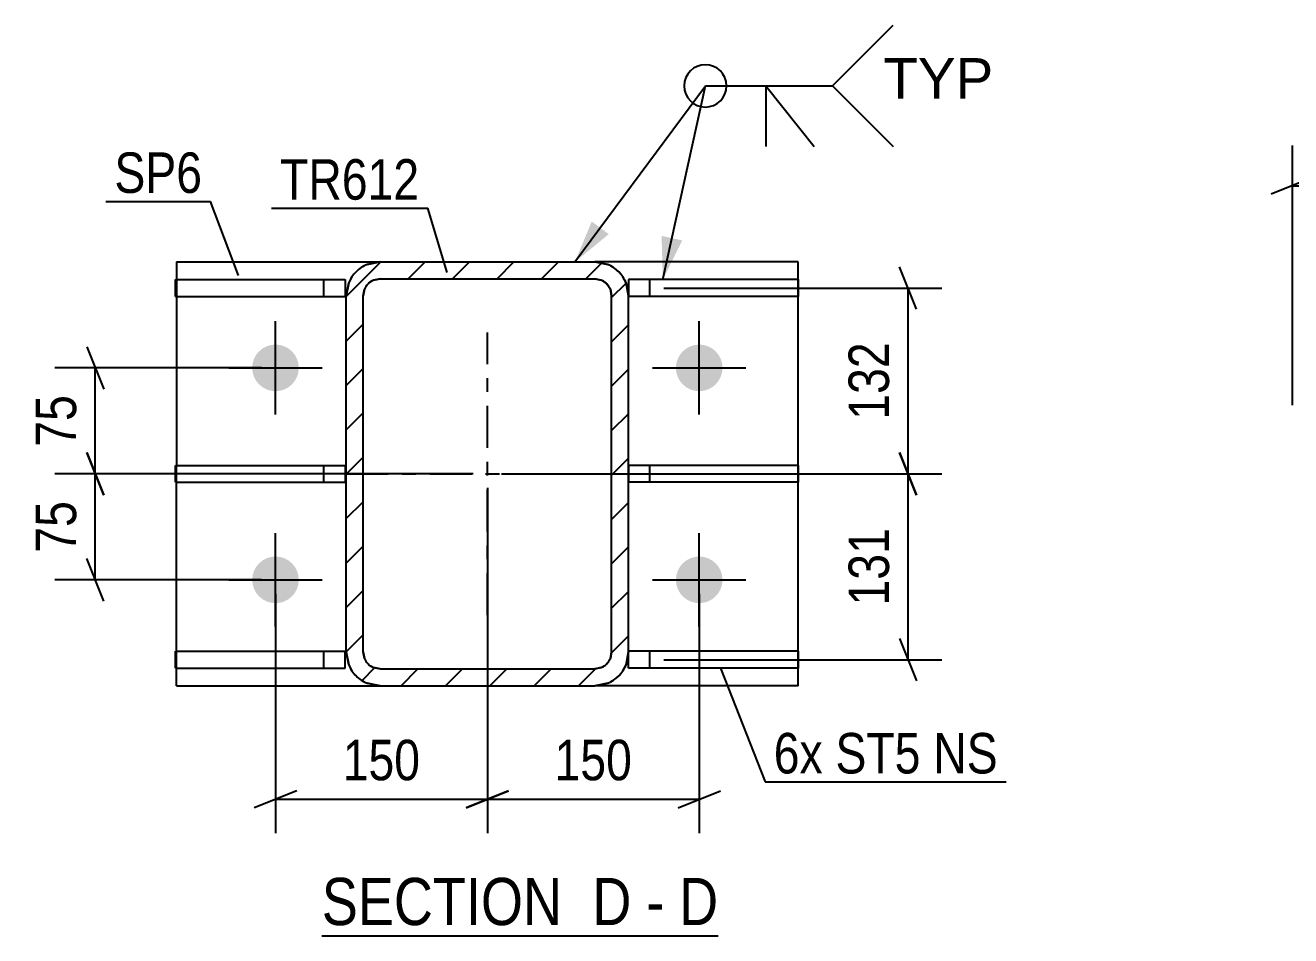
# Model space of a CAD drawing. Header units: millimetres. Extents: x -46 to 795, y -443 to 151.
# Drawn here: x 56.3 to 145.8, y -366.4 to -302 of the extents above; entities that cross this region are included whole.
import ezdxf

# ---------------------------------------------------------------- set-up
doc = ezdxf.new("R2010")
doc.units = ezdxf.units.MM
doc.linetypes.add('DXK_LINE_DOT2', pattern=[3.9198, 1.9599, -1.9599])
doc.linetypes.add('DXK_LINE_DOT3', pattern=[5.9187, 2.979, -0.9799, 0.9799, -0.9799])
doc.styles.add('Arial', font='ARIAL.TTF', dxfattribs={"height": 0.2})
doc.styles.add('Arial Narrow', font='ARIALN.TTF', dxfattribs={"height": 0.2})

# ---------------------------------------------------------------- blocks, each defined once
blk = doc.blocks.new('Unknown-761550593-18 - 15712')
at = {"color": 6, "linetype": 'Continuous'}
blk.add_line((77.249, -366.381), (105.32, -366.381), dxfattribs=at)
at = {"color": 0, "linetype": 'Continuous'}
for points in [[(95.358, -365.631), (95.358, -362.131), (77.249, -362.131), (77.249, -365.631)], [(99.176, -365.631), (99.176, -362.131), (96.408, -362.131), (96.408, -365.631)], [(101.501, -365.631), (101.501, -362.131), (100.226, -362.131), (100.226, -365.631)], [(105.32, -365.631), (105.32, -362.131), (102.551, -362.131), (102.551, -365.631)]]:
    blk.add_wipeout(points, dxfattribs=at)
at = {"color": 7, "linetype": 'Continuous', "style": 'Arial Narrow'}
for s, height, p in [('SECTION ', 3.3405, (77.249, -365.631)), ('D', 3.34, (96.408, -365.631)), ('D', 3.34, (102.551, -365.631)), ('-', 3.34, (100.226, -365.631))]:
    blk.add_text(s, height=height, dxfattribs=at).set_placement(p)
blk = doc.blocks.new('Part-761550593-15781 - 15712')
at = {"color": 2, "linetype": 'Continuous'}
for p, q in [((110.972, -333.098), (98.972, -333.098)), ((110.972, -333.098), (110.972, -334.298)), ((110.972, -334.298), (98.972, -334.298))]:
    blk.add_line(p, q, dxfattribs=at)
at = {"color": 7, "linetype": 'DXK_LINE_DOT2'}
for p, q in [((98.972, -333.098), (98.972, -334.298)), ((100.472, -334.298), (100.472, -333.098))]:
    blk.add_line(p, q, dxfattribs=at)
blk = doc.blocks.new('Part-761550593-15749 - 15712')
at = {"color": 2, "linetype": 'Continuous'}
for p, q in [((66.972, -318.698), (66.972, -319.948)), ((66.972, -318.698), (81.372, -318.698)), ((110.972, -318.698), (96.572, -318.698)), ((110.972, -348.698), (110.972, -318.698)), ((66.972, -321.148), (66.972, -333.098)), ((66.972, -346.248), (66.972, -334.298)), ((66.972, -348.698), (66.972, -347.448)), ((66.972, -348.698), (81.372, -348.698)), ((110.972, -348.698), (96.572, -348.698))]:
    blk.add_line(p, q, dxfattribs=at)
at = {"color": 7, "linetype": 'DXK_LINE_DOT2'}
for p, q in [((66.972, -318.698), (66.972, -334.298)), ((81.372, -318.698), (96.572, -318.698)), ((66.972, -319.948), (66.972, -321.148)), ((66.972, -334.298), (66.972, -333.098)), ((66.972, -347.448), (66.972, -346.248)), ((81.372, -348.698), (96.572, -348.698))]:
    blk.add_line(p, q, dxfattribs=at)
blk = doc.blocks.new('Part-761550593-15818 - 15712')
at = {"linetype": 'Continuous'}
h = blk.add_hatch(dxfattribs=at)
h.set_pattern_fill('', scale=0.7, style=0, pattern_type=0)
h.set_pattern_definition([(45, (78.9718, -346.298), (-1.57154, 1.57154), [])])
h.paths.add_polyline_path([(78.972, -321.098), (78.972, -346.298), (79.154, -347.217), (79.675, -347.995), (80.453, -348.515), (81.372, -348.698), (96.572, -348.698), (97.49, -348.515), (98.269, -347.995), (98.789, -347.217), (98.972, -346.298), (98.972, -321.098), (98.789, -320.18), (98.269, -319.401), (97.49, -318.881), (96.572, -318.698), (81.372, -318.698), (80.453, -318.881), (79.675, -319.401), (79.154, -320.18)])
h.paths.add_polyline_path([(80.523, -320.25), (80.913, -319.989), (81.372, -319.898), (96.572, -319.898), (97.031, -319.989), (97.42, -320.25), (97.68, -320.639), (97.772, -321.098), (97.772, -346.298), (97.68, -346.757), (97.42, -347.147), (97.031, -347.407), (96.572, -347.498), (81.372, -347.498), (80.913, -347.407), (80.523, -347.147), (80.263, -346.757), (80.172, -346.298), (80.172, -321.098), (80.263, -320.639)])
at = {"color": 7, "linetype": 'DXK_LINE_DOT2'}
for p, q in [((80.453, -318.881), (81.372, -318.698)), ((81.372, -318.698), (96.572, -318.698)), ((96.572, -318.698), (97.49, -318.881)), ((78.972, -321.098), (79.154, -320.18)), ((80.263, -320.639), (80.172, -321.098)), ((81.372, -319.898), (80.913, -319.989)), ((81.372, -319.898), (96.572, -319.898)), ((97.031, -319.989), (96.572, -319.898)), ((97.772, -321.098), (97.68, -320.639)), ((98.789, -320.18), (98.972, -321.098)), ((78.972, -346.298), (78.972, -321.098)), ((80.172, -346.298), (80.172, -321.098)), ((97.772, -346.298), (97.772, -321.098)), ((98.972, -346.298), (98.972, -321.098)), ((79.154, -347.217), (78.972, -346.298)), ((80.172, -346.298), (80.263, -346.757)), ((97.68, -346.757), (97.772, -346.298)), ((98.972, -346.298), (98.789, -347.217)), ((80.913, -347.407), (81.372, -347.498)), ((81.372, -347.498), (96.572, -347.498)), ((96.572, -347.498), (97.031, -347.407)), ((81.372, -348.698), (80.453, -348.515)), ((81.372, -348.698), (96.572, -348.698)), ((97.49, -348.515), (96.572, -348.698))]:
    blk.add_line(p, q, dxfattribs=at)
at = {"color": 2, "linetype": 'Continuous'}
for p, q in [((81.372, -318.698), (80.453, -318.881)), ((81.372, -318.698), (96.572, -318.698)), ((97.49, -318.881), (96.572, -318.698)), ((79.154, -320.18), (78.972, -321.098)), ((80.172, -321.098), (80.263, -320.639)), ((80.913, -319.989), (81.372, -319.898)), ((81.372, -319.898), (96.572, -319.898)), ((96.572, -319.898), (97.031, -319.989)), ((97.68, -320.639), (97.772, -321.098)), ((98.972, -321.098), (98.789, -320.18)), ((78.972, -346.298), (78.972, -321.098)), ((80.172, -346.298), (80.172, -321.098)), ((97.772, -346.298), (97.772, -321.098)), ((98.972, -346.298), (98.972, -321.098)), ((78.972, -346.298), (79.154, -347.217)), ((80.263, -346.757), (80.172, -346.298)), ((97.772, -346.298), (97.68, -346.757)), ((98.789, -347.217), (98.972, -346.298)), ((81.372, -347.498), (80.913, -347.407)), ((81.372, -347.498), (96.572, -347.498)), ((97.031, -347.407), (96.572, -347.498)), ((80.453, -348.515), (81.372, -348.698)), ((81.372, -348.698), (96.572, -348.698)), ((96.572, -348.698), (97.49, -348.515))]:
    blk.add_line(p, q, dxfattribs=at)
at = {"color": 7, "linetype": 'DXK_LINE_DOT3'}
for p, q in [((88.972, -343.698), (88.972, -323.698)), ((78.972, -333.698), (98.972, -333.698))]:
    blk.add_line(p, q, dxfattribs=at)
at = {"color": 7, "linetype": 'DXK_LINE_DOT2'}
for centre, radius, start, end in [((81.372, -321.098), 2.4, 112.5, 157.5), ((96.572, -321.098), 2.4, 22.5, 67.5), ((81.372, -321.098), 1.2, 112.5, 157.5), ((96.572, -321.098), 1.2, 22.5, 67.5), ((81.372, -346.298), 2.4, 202.5, 247.5), ((81.372, -346.298), 1.2, 202.5, 247.5), ((96.572, -346.298), 1.2, 292.5, 337.5), ((96.572, -346.298), 2.4, 292.5, 337.5)]:
    blk.add_arc(centre, radius, start, end, dxfattribs=at)
at = {"color": 2, "linetype": 'Continuous'}
for centre, radius, start, end in [((81.372, -321.098), 2.4, 112.5, 157.5), ((96.572, -321.098), 2.4, 22.5, 67.5), ((81.372, -321.098), 1.2, 112.5, 157.5), ((96.572, -321.098), 1.2, 22.5, 67.5), ((81.372, -346.298), 2.4, 202.5, 247.5), ((81.372, -346.298), 1.2, 202.5, 247.5), ((96.572, -346.298), 1.2, 292.5, 337.5), ((96.572, -346.298), 2.4, 292.5, 337.5)]:
    blk.add_arc(centre, radius, start, end, dxfattribs=at)
blk = doc.blocks.new('Part-761550593-15778 - 15712')
at = {"color": 2, "linetype": 'Continuous'}
for p, q in [((66.895, -334.298), (66.895, -333.098)), ((66.895, -333.098), (78.895, -333.098)), ((78.895, -333.098), (78.895, -334.298)), ((66.895, -334.298), (78.895, -334.298))]:
    blk.add_line(p, q, dxfattribs=at)
at = {"color": 7, "linetype": 'DXK_LINE_DOT2'}
blk.add_line((77.395, -334.298), (77.395, -333.098), dxfattribs=at)
blk = doc.blocks.new('Part-761550593-15779 - 15712')
at = {"color": 2, "linetype": 'Continuous'}
for p, q in [((66.895, -321.148), (66.895, -319.948)), ((66.895, -319.948), (78.895, -319.948)), ((78.895, -319.948), (78.895, -321.148)), ((66.895, -321.148), (78.895, -321.148))]:
    blk.add_line(p, q, dxfattribs=at)
at = {"color": 7, "linetype": 'DXK_LINE_DOT2'}
blk.add_line((77.395, -321.148), (77.395, -319.948), dxfattribs=at)
blk = doc.blocks.new('Part-761550593-15780 - 15712')
at = {"color": 2, "linetype": 'Continuous'}
for p, q in [((66.895, -347.448), (66.895, -346.248)), ((66.895, -346.248), (78.895, -346.248)), ((78.895, -347.448), (78.895, -346.248)), ((66.895, -347.448), (78.895, -347.448))]:
    blk.add_line(p, q, dxfattribs=at)
at = {"color": 7, "linetype": 'DXK_LINE_DOT2'}
blk.add_line((77.395, -347.448), (77.395, -346.248), dxfattribs=at)
blk = doc.blocks.new('Part-761550593-15782 - 15712')
at = {"color": 2, "linetype": 'Continuous'}
for p, q in [((110.972, -319.948), (98.972, -319.948)), ((98.972, -319.948), (98.972, -321.098)), ((110.972, -319.948), (110.972, -321.148)), ((110.972, -321.148), (98.972, -321.148))]:
    blk.add_line(p, q, dxfattribs=at)
at = {"color": 7, "linetype": 'DXK_LINE_DOT2'}
for p, q in [((100.472, -321.148), (100.472, -319.948)), ((98.972, -321.098), (98.972, -321.148))]:
    blk.add_line(p, q, dxfattribs=at)
blk = doc.blocks.new('Part-761550593-15783 - 15712')
at = {"color": 2, "linetype": 'Continuous'}
for p, q in [((110.972, -346.248), (98.972, -346.248)), ((98.972, -347.448), (98.972, -346.298)), ((110.972, -346.248), (110.972, -347.448)), ((110.972, -347.448), (98.972, -347.448))]:
    blk.add_line(p, q, dxfattribs=at)
at = {"color": 7, "linetype": 'DXK_LINE_DOT2'}
for p, q in [((98.972, -346.298), (98.972, -346.248)), ((98.972, -346.248), (98.972, -346.298)), ((100.472, -347.448), (100.472, -346.248))]:
    blk.add_line(p, q, dxfattribs=at)
blk = doc.blocks.new('Bolt-761550593-15833 - 15712')
at = {"linetype": 'Continuous'}
for points in [[(72.322, -326.198, -1), (75.622, -326.198, -1)], [(102.322, -326.198, -1), (105.622, -326.198, -1)], [(72.322, -341.198, -1), (75.622, -341.198, -1)], [(102.322, -341.198, -1), (105.622, -341.198, -1)]]:
    blk.add_hatch(color=1, dxfattribs=at).paths.add_polyline_path(points)
at = {"color": 1, "linetype": 'Continuous'}
for p, q in [((73.972, -329.498), (73.972, -322.898)), ((103.972, -329.498), (103.972, -322.898)), ((70.672, -326.198), (77.272, -326.198)), ((100.672, -326.198), (107.272, -326.198)), ((73.972, -344.498), (73.972, -337.898)), ((103.972, -344.498), (103.972, -337.898)), ((70.672, -341.198), (77.272, -341.198)), ((100.672, -341.198), (107.272, -341.198))]:
    blk.add_line(p, q, dxfattribs=at)
blk = doc.blocks.new('StraightDimension-761550593-16960 - 15712')
at = {"color": 7, "linetype": 'Continuous'}
for p, q in [((88.972, -334.698), (88.972, -359.131)), ((73.972, -342.198), (73.972, -359.131)), ((75.472, -356.131), (72.472, -357.331)), ((87.472, -357.331), (90.472, -356.131)), ((73.972, -356.731), (88.972, -356.731))]:
    blk.add_line(p, q, dxfattribs=at)
at = {"color": 0}
blk.add_wipeout([(84.814, -355.981), (84.814, -351.781), (78.13, -351.781), (78.13, -355.981)], dxfattribs=at)
at = {"color": 3, "style": 'Arial Narrow'}
blk.add_text('150', height=2.8633, dxfattribs=at).set_placement((78.73, -355.381))
blk = doc.blocks.new('StraightDimension-761550593-17011 - 15712')
at = {"color": 7, "linetype": 'Continuous'}
for p, q in [((60.608, -332.198), (61.808, -335.198)), ((87.972, -333.698), (58.358, -333.698)), ((61.208, -341.198), (61.208, -333.698)), ((61.808, -342.698), (60.608, -339.698)), ((72.972, -341.198), (58.358, -341.198))]:
    blk.add_line(p, q, dxfattribs=at)
at = {"color": 0}
blk.add_wipeout([(60.458, -335.02), (56.258, -335.02), (56.258, -339.876), (60.458, -339.876)], dxfattribs=at)
at = {"color": 3, "style": 'Arial Narrow'}
blk.add_text('75', height=2.8633, rotation=90.00021, dxfattribs=at).set_placement((59.858, -339.276))
blk = doc.blocks.new('StraightDimension-761550593-17062 - 15712')
at = {"color": 7, "linetype": 'Continuous'}
for p, q in [((119.359, -335.198), (118.159, -332.198)), ((89.972, -333.698), (121.159, -333.698)), ((118.759, -346.848), (118.759, -333.698)), ((118.159, -345.348), (119.359, -348.348)), ((101.472, -346.848), (121.159, -346.848))]:
    blk.add_line(p, q, dxfattribs=at)
at = {"color": 0}
blk.add_wipeout([(118.009, -336.931), (113.809, -336.931), (113.809, -343.615), (118.009, -343.615)], dxfattribs=at)
at = {"color": 3, "style": 'Arial Narrow'}
blk.add_text('131', height=2.8633, rotation=90.00021, dxfattribs=at).set_placement((117.409, -343.015))
blk = doc.blocks.new('StraightDimension-761550593-16959 - 15712')
at = {"color": 7, "linetype": 'Continuous'}
for p, q in [((88.972, -334.698), (88.972, -359.131)), ((103.972, -342.198), (103.972, -359.131)), ((90.472, -356.131), (87.472, -357.331)), ((102.472, -357.331), (105.472, -356.131)), ((88.972, -356.731), (103.972, -356.731))]:
    blk.add_line(p, q, dxfattribs=at)
at = {"color": 0}
blk.add_wipeout([(99.814, -355.981), (99.814, -351.781), (93.13, -351.781), (93.13, -355.981)], dxfattribs=at)
at = {"color": 3, "style": 'Arial Narrow'}
blk.add_text('150', height=2.8633, dxfattribs=at).set_placement((93.73, -355.381))
blk = doc.blocks.new('StraightDimension-761550593-17010 - 15712')
at = {"color": 7, "linetype": 'Continuous'}
for p, q in [((60.608, -324.698), (61.808, -327.698)), ((72.972, -326.198), (58.358, -326.198)), ((61.208, -333.698), (61.208, -326.198)), ((61.808, -335.198), (60.608, -332.198)), ((87.972, -333.698), (58.358, -333.698))]:
    blk.add_line(p, q, dxfattribs=at)
at = {"color": 0}
blk.add_wipeout([(60.458, -327.52), (56.258, -327.52), (56.258, -332.376), (60.458, -332.376)], dxfattribs=at)
at = {"color": 3, "style": 'Arial Narrow'}
blk.add_text('75', height=2.8633, rotation=90.00021, dxfattribs=at).set_placement((59.858, -331.776))
blk = doc.blocks.new('StraightDimension-761550593-17061 - 15712')
at = {"color": 7, "linetype": 'Continuous'}
for p, q in [((119.359, -322.048), (118.159, -319.048)), ((101.472, -320.548), (121.159, -320.548)), ((118.759, -333.698), (118.759, -320.548)), ((118.159, -332.198), (119.359, -335.198)), ((89.972, -333.698), (121.159, -333.698))]:
    blk.add_line(p, q, dxfattribs=at)
at = {"color": 0}
blk.add_wipeout([(118.009, -323.781), (113.809, -323.781), (113.809, -330.465), (118.009, -330.465)], dxfattribs=at)
at = {"color": 3, "style": 'Arial Narrow'}
blk.add_text('132', height=2.8633, rotation=90.00021, dxfattribs=at).set_placement((117.409, -329.865))
blk = doc.blocks.new('StraightDimension-761550593-17320 - 15886')
at = {"color": 7, "linetype": 'Continuous'}
for p, q in [((145.974, -328.842), (145.974, -310.455)), ((165.974, -328.842), (165.974, -310.455)), ((147.474, -312.705), (144.474, -313.905)), ((145.974, -313.305), (165.974, -313.305)), ((164.474, -313.905), (167.474, -312.705))]:
    blk.add_line(p, q, dxfattribs=at)
at = {"color": 0}
blk.add_wipeout([(159.316, -312.555), (159.316, -308.355), (152.632, -308.355), (152.632, -312.555)], dxfattribs=at)
at = {"color": 3, "style": 'Arial Narrow'}
blk.add_text('200', height=2.8633, dxfattribs=at).set_placement((153.232, -311.955))
blk = doc.blocks.new('Mark-761550593-17133 - 15712')
at = {"color": 30, "linetype": 'Continuous'}
for p in [(61.968, -314.415), (71.363, -319.649)]:
    blk.add_line(p, (69.379, -314.415), dxfattribs=at)
at = {"color": 0}
blk.add_wipeout([(68.779, -313.815), (68.779, -310.815), (62.568, -310.815), (62.568, -313.815)], dxfattribs=at)
blk.add_wipeout([(68.779, -313.815), (68.779, -310.815), (62.568, -310.815), (62.568, -313.815)], dxfattribs=at)
at = {"color": 3, "style": 'Arial Narrow'}
blk.add_text('SP6', height=2.8633, dxfattribs=at).set_placement((62.568, -313.815))
blk = doc.blocks.new('Mark-761550593-17136 - 15712')
at = {"color": 30, "linetype": 'Continuous'}
for p in [(73.696, -314.892), (86.115, -319.458)]:
    blk.add_line(p, (84.76, -314.892), dxfattribs=at)
at = {"color": 0}
blk.add_wipeout([(84.16, -314.292), (84.16, -311.292), (74.296, -311.292), (74.296, -314.292)], dxfattribs=at)
blk.add_wipeout([(84.16, -314.292), (84.16, -311.292), (74.296, -311.292), (74.296, -314.292)], dxfattribs=at)
at = {"color": 3, "style": 'Arial Narrow'}
blk.add_text('TR612', height=2.8633, dxfattribs=at).set_placement((74.296, -314.292))
blk = doc.blocks.new('MarkSet-761550593-17158 - 15712')
at = {"color": 30, "linetype": 'Continuous'}
for p, q in [((105.47, -347.448), (108.649, -355.5)), ((108.649, -355.5), (125.711, -355.5))]:
    blk.add_line(p, q, dxfattribs=at)
at = {"color": 0}
for points in [[(112.72, -354.9), (112.72, -351.9), (109.249, -351.9), (109.249, -354.9)], [(119.647, -354.9), (119.647, -351.9), (113.62, -351.9), (113.62, -354.9)], [(125.111, -354.9), (125.111, -351.9), (120.547, -351.9), (120.547, -354.9)]]:
    blk.add_wipeout(points, dxfattribs=at)
for points in [[(112.72, -354.9), (112.72, -351.9), (109.249, -351.9), (109.249, -354.9)], [(119.647, -354.9), (119.647, -351.9), (113.62, -351.9), (113.62, -354.9)], [(125.111, -354.9), (125.111, -351.9), (120.547, -351.9), (120.547, -354.9)]]:
    blk.add_wipeout(points, dxfattribs=at)
at = {"color": 3, "style": 'Arial Narrow'}
for s, p in [('6x', (109.249, -354.9)), ('ST5', (113.62, -354.9)), ('NS', (120.547, -354.9))]:
    blk.add_text(s, height=2.8633, dxfattribs=at).set_placement(p)
blk = doc.blocks.new('WeldMark-761550593-17210 - 15712')
at = {"linetype": 'Continuous'}
for points in [[(97.566, -316.734), (95.177, -318.698), (96.361, -315.841)], [(102.773, -317.178), (101.397, -319.948), (101.308, -316.857)]]:
    blk.add_hatch(color=30, dxfattribs=at).paths.add_polyline_path(points)
at = {"color": 30, "linetype": 'Continuous'}
for p, q in [((95.177, -318.698), (104.408, -306.241)), ((101.397, -319.948), (104.408, -306.241)), ((104.408, -306.241), (113.408, -306.241))]:
    blk.add_line(p, q, dxfattribs=at)
at = {"color": 3, "linetype": 'Continuous'}
for q in [(112.122, -310.527), (108.694, -310.527)]:
    blk.add_line((108.694, -306.241), q, dxfattribs=at)
for start, end in [(90, 270), (270, 90)]:
    blk.add_arc((104.408, -306.241), 1.5, start, end, dxfattribs=at)
at = {"color": 0, "linetype": 'Continuous'}
blk.add_wipeout([(124.783, -307.141), (124.783, -304.141), (117.008, -304.141), (117.008, -307.141)], dxfattribs=at)
blk.add_wipeout([(124.783, -307.141), (124.783, -304.141), (117.008, -304.141), (117.008, -307.141)], dxfattribs=at)
at = {"color": 3, "linetype": 'Continuous'}
for q in [(117.694, -301.956), (117.694, -310.527)]:
    blk.add_line((113.408, -306.241), q, dxfattribs=at)
at = {"color": 3, "linetype": 'Continuous', "style": 'Arial'}
blk.add_text('TYP', height=2.8652, dxfattribs=at).set_placement((117.008, -307.141))

msp = doc.modelspace()

# ---------------------------------------------------------------- block references
for name in ['StraightDimension-761550593-17320 - 15886', 'Part-761550593-15749 - 15712', 'Part-761550593-15818 - 15712', 'Part-761550593-15779 - 15712', 'Part-761550593-15782 - 15712', 'Bolt-761550593-15833 - 15712', 'Part-761550593-15778 - 15712', 'Part-761550593-15781 - 15712', 'Part-761550593-15780 - 15712', 'Part-761550593-15783 - 15712', 'Unknown-761550593-18 - 15712']:
    msp.add_blockref(name, (0, 0))

# ---------------------------------------------------------------- next in the draw order: block references
for name in ['Mark-761550593-17133 - 15712', 'Mark-761550593-17136 - 15712', 'StraightDimension-761550593-16960 - 15712']:
    msp.add_blockref(name, (0, 0))

# ---------------------------------------------------------------- next in the draw order: block references
for name in ['StraightDimension-761550593-17011 - 15712', 'StraightDimension-761550593-17062 - 15712']:
    msp.add_blockref(name, (0, 0))

# ---------------------------------------------------------------- next in the draw order: block references
msp.add_blockref('StraightDimension-761550593-16959 - 15712', (0, 0))

# ---------------------------------------------------------------- next in the draw order: block references
for name in ['StraightDimension-761550593-17061 - 15712', 'StraightDimension-761550593-17010 - 15712', 'MarkSet-761550593-17158 - 15712']:
    msp.add_blockref(name, (0, 0))

# ---------------------------------------------------------------- next in the draw order: block references
msp.add_blockref('WeldMark-761550593-17210 - 15712', (0, 0))

doc.saveas('drawing.dxf')
